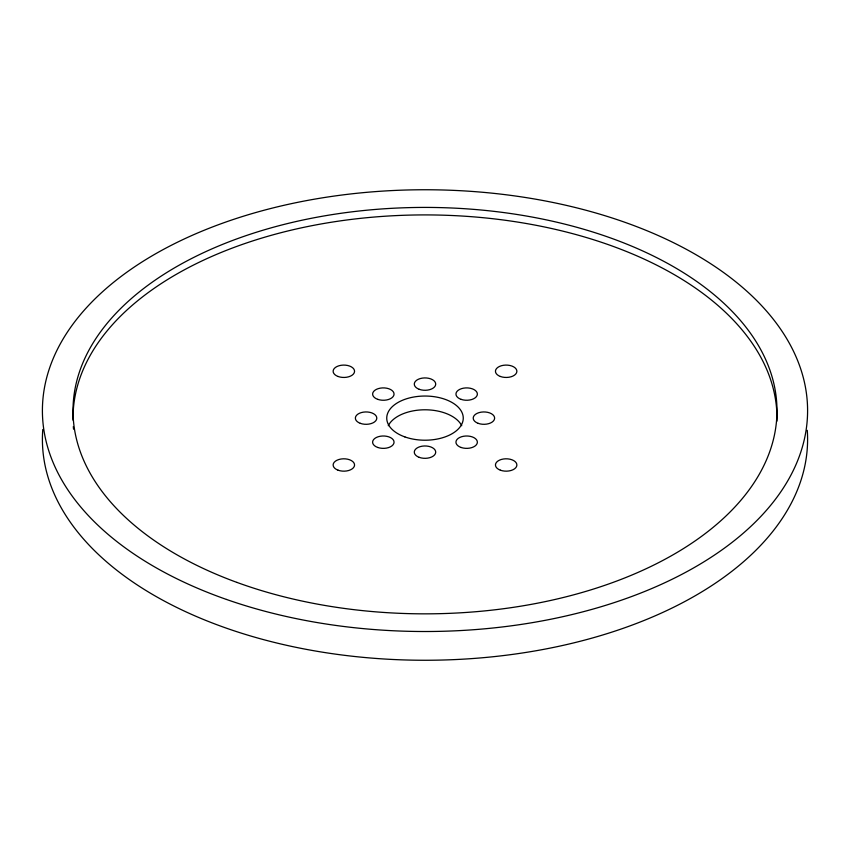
<?xml version="1.0" encoding="UTF-8"?>
<svg xmlns="http://www.w3.org/2000/svg" width="850" height="850" viewBox="0 0 850 850"><rect width="100%" height="100%" fill="white"/><g stroke="black" fill="none" stroke-linecap="round" stroke-linejoin="round"><path stroke-width="1.27" d="M73.536 429.133A351.985 203.214 0 0 1 73.323 426.583M73.036 420.197A351.985 203.214 0 0 1 425.829 214.912A351.985 203.214 0 0 1 776.942 421.164M388.259 425.712A38.261 22.089 0 0 1 425 409.785A38.261 22.089 0 0 1 461.741 425.712M807.277 430.344A382.596 220.883 0 0 1 424.246 660.259A382.596 220.883 0 0 1 42.787 429.473M404.844 436.9A38.261 22.089 0 0 0 463.239 418.816A38.261 22.089 0 0 0 406.916 398.661A38.261 22.089 0 0 0 404.844 436.9M461.136 399.373A10.71 6.184 0 0 0 477.371 394.188A10.71 6.184 0 0 0 461.486 388.663A10.71 6.184 0 0 0 461.136 399.373M478.104 423.321A10.71 6.184 0 0 0 494.615 418.434A10.71 6.184 0 0 0 479.039 412.622A10.71 6.184 0 0 0 478.104 423.321M461.136 447.483A10.71 6.184 0 0 0 477.371 442.297A10.71 6.184 0 0 0 461.486 436.762A10.71 6.184 0 0 0 461.136 447.483M419.188 457.342A10.71 6.184 0 0 0 435.699 452.455A10.71 6.184 0 0 0 420.112 446.643A10.71 6.184 0 0 0 419.188 457.342M377.804 447.483A10.71 6.184 0 0 0 394.049 442.297A10.71 6.184 0 0 0 378.154 436.762A10.71 6.184 0 0 0 377.804 447.483M360.262 423.321A10.71 6.184 0 0 0 376.784 418.434A10.71 6.184 0 0 0 361.197 412.622A10.71 6.184 0 0 0 360.262 423.321M377.804 399.373A10.71 6.184 0 0 0 394.049 394.188A10.71 6.184 0 0 0 378.154 388.663A10.71 6.184 0 0 0 377.804 399.373M419.188 389.3A10.71 6.184 0 0 0 435.699 384.423A10.71 6.184 0 0 0 420.112 378.601A10.71 6.184 0 0 0 419.188 389.3M338.056 376.476A10.71 6.184 0 0 0 354.546 371.556A10.71 6.184 0 0 0 338.927 365.776A10.71 6.184 0 0 0 338.056 376.476M338.056 470.188A10.71 6.184 0 0 0 354.546 465.279A10.71 6.184 0 0 0 338.927 459.489A10.71 6.184 0 0 0 338.056 470.188M500.374 470.188A10.71 6.184 0 0 0 516.864 465.279A10.71 6.184 0 0 0 501.245 459.489A10.71 6.184 0 0 0 500.374 470.188M500.374 376.476A10.71 6.184 0 0 0 516.864 371.556A10.71 6.184 0 0 0 501.245 365.776A10.71 6.184 0 0 0 500.374 376.476M226.472 599.452A382.596 220.883 0 0 0 807.5 415.48A382.596 220.883 0 0 0 241.028 216.962A382.596 220.883 0 0 0 226.472 599.452M236.938 582.409A351.985 203.214 0 0 0 776.698 418.774A351.985 203.214 0 0 0 261.354 230.711A351.985 203.214 0 0 0 236.938 582.409"/></g></svg>
